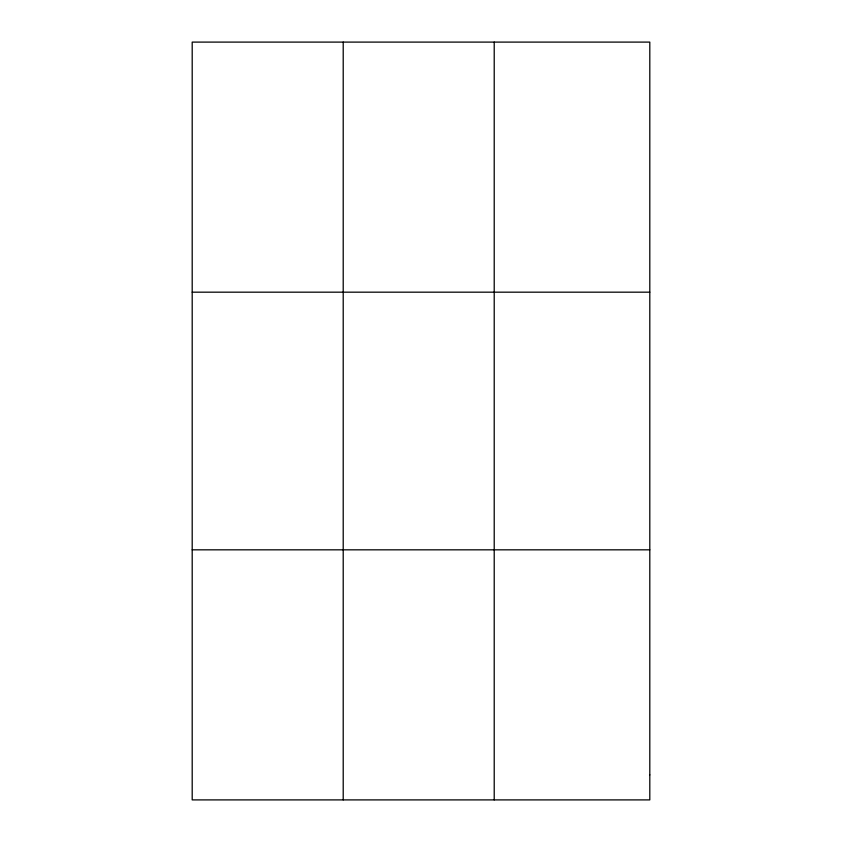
<?xml version="1.0" encoding="UTF-8"?>
<svg xmlns="http://www.w3.org/2000/svg" width="842" height="842" viewBox="0 0 842 842"><rect width="100%" height="100%" fill="white"/><g stroke="black" fill="none" stroke-linecap="round" stroke-linejoin="round"><path stroke-width="1.26" d="M343.21 799.9L343.21 42.1M494.212 799.9L494.212 42.1M192.197 292.174L649.803 292.174M192.197 549.826L649.803 549.826M649.803 774.893L649.803 799.9L192.197 799.9L192.197 42.1L649.803 42.1L649.803 774.893"/></g></svg>
